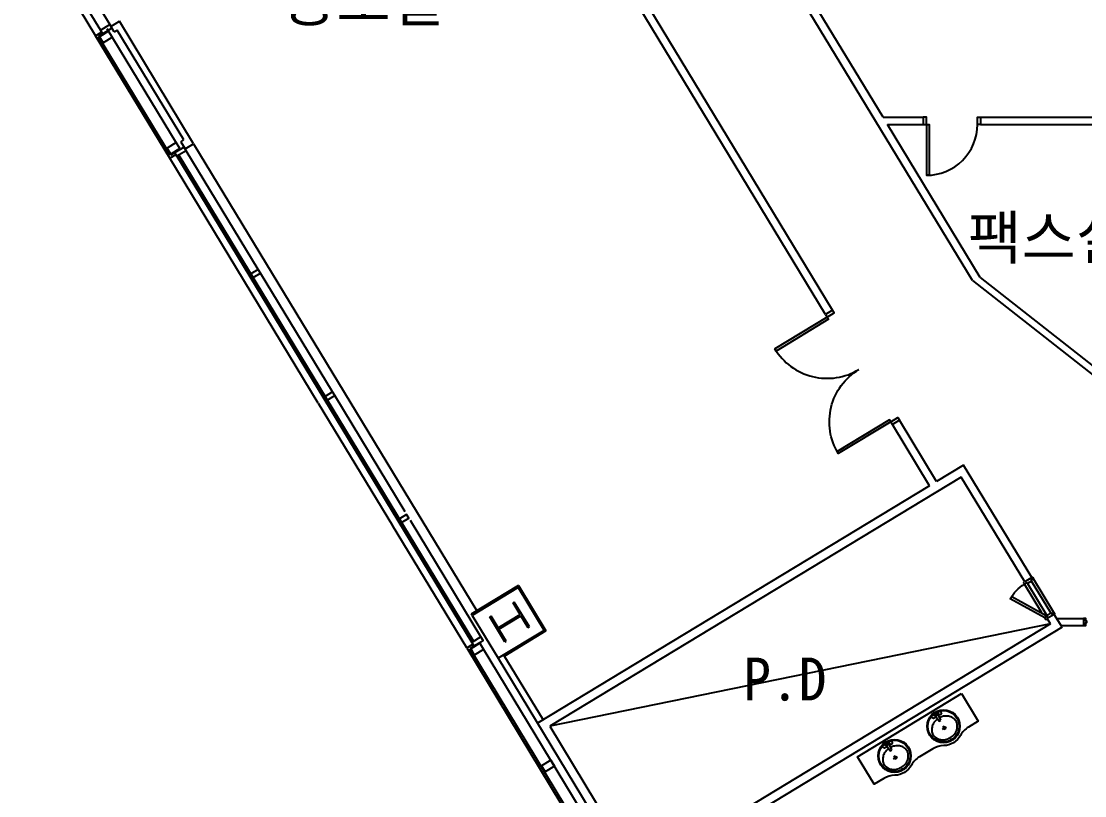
# Model space of a CAD drawing. Header units: millimetres. Extents: x -90599 to 108401, y -635096 to -480023.
# Drawn here: x -63488 to -48639, y -578279 to -567459 of the extents above; entities that cross this region are included whole.
import ezdxf

# ---------------------------------------------------------------- set-up
doc = ezdxf.new("R2010")
doc.units = ezdxf.units.MM
doc.layers.add('TT-BASE', color=253, linetype='Continuous')
doc.styles.get("Standard").update_dxf_attribs({"font": 'GulimChe.ttf'})

# ---------------------------------------------------------------- blocks, each defined once
blk = doc.blocks.new('2P-T113')
at = {"color": 0}
for p, q in [((421, -59), (479, -59)), ((421, -87), (424, -87)), ((429, -92), (436, -168)), ((464, -168), (471, -92)), ((476, -87), (479, -87)), ((1221, -59), (1279, -59)), ((1221, -87), (1224, -87)), ((1229, -92), (1236, -168)), ((1264, -168), (1271, -92)), ((1276, -87), (1279, -87)), ((419, -286), (481, -286)), ((436, -168), (464, -168)), ((449, -318), (449, -255)), ((1219, -286), (1281, -286)), ((1236, -168), (1264, -168)), ((1249, -318), (1249, -255))]:
    blk.add_line(p, q, dxfattribs=at)
blk.add_lwpolyline([(1700, 0), (1700, -450), (1540, -450, 0.133986), (1387, -492, -0.27287), (1113, -492, 0.133986), (960, -450), (740, -450, 0.133986), (587, -492, -0.27287), (313, -492, 0.133986), (160, -450), (0, -450), (0, 0)], format="xyb", close=True, dxfattribs=at)
for points in [[(432, -129, 0.064435), (378, -141, 0.091719), (318, -175, 0.103599), (278, -227, 0.113912), (264, -286, 0.113912), (278, -346, 0.103599), (318, -398, 0.091719), (378, -432, 0.084785), (450, -445, 0.084785), (522, -432, 0.091719), (582, -398, 0.103599), (622, -346, 0.113912), (636, -286, 0.113912), (622, -227, 0.103599), (582, -175, 0.091719), (522, -141, 0.064435), (468, -129, 0.084785)], [(1232, -129, 0.064435), (1178, -141, 0.091719), (1118, -175, 0.103599), (1078, -227, 0.113912), (1064, -286, 0.113912), (1078, -346, 0.103599), (1118, -398, 0.091719), (1178, -432, 0.084785), (1250, -445, 0.084785), (1322, -432, 0.091719), (1382, -398, 0.103599), (1422, -346, 0.113912), (1436, -286, 0.113912), (1422, -227, 0.103599), (1382, -175, 0.091719), (1322, -141, 0.064435), (1268, -129, 0.084785)]]:
    blk.add_lwpolyline(points, format="xyb", dxfattribs=at)
for centre, radius in [((450, -259), 230), ((450, -259), 220), ((400, -73), 25), ((450, -73), 8), ((500, -73), 25), ((1250, -259), 230), ((1250, -259), 220), ((1200, -73), 25), ((1250, -73), 8), ((1300, -73), 25), ((450, -286), 15), ((1250, -286), 15)]:
    blk.add_circle(centre, radius, dxfattribs=at)
for centre, start, end in [((424, -92), 5.3909, 90), ((476, -92), 90, 174.6091), ((1224, -92), 5.3909, 90), ((1276, -92), 90, 174.6091)]:
    blk.add_arc(centre, 5, start, end, dxfattribs=at)

msp = doc.modelspace()

# ---------------------------------------------------------------- linework, layer by layer
at = {"layer": 'TT-BASE'}
for p, q in [((-52160, -571495), (-60802, -557235)), ((-52258, -571555), (-60836, -557401)), ((-50208, -571079), (-54024, -564783)), ((-51454, -568801), (-53925, -564723)), ((-63259, -565847), (-62253, -567506)), ((-63488, -565951), (-62451, -567662)), ((-63387, -565925), (-62381, -567584)), ((-62381, -567584), (-62253, -567506)), ((-62253, -567506), (-62222, -567558)), ((-62238, -567532), (-62118, -567459)), ((-61081, -569170), (-62118, -567459)), ((-62451, -567662), (-62366, -567610)), ((-61415, -569372), (-62451, -567662)), ((-62350, -567635), (-62410, -567672)), ((-61405, -569331), (-62410, -567672)), ((-62268, -567597), (-62396, -567675)), ((-62396, -567675), (-62345, -567761)), ((-62350, -567635), (-62381, -567584)), ((-62222, -567558), (-62350, -567635)), ((-61320, -569162), (-62289, -567563)), ((-62268, -567597), (-62216, -567683)), ((-62191, -567609), (-62238, -567532)), ((-62191, -567609), (-62148, -567583)), ((-61218, -569118), (-62148, -567583)), ((-62216, -567683), (-62345, -567761)), ((-51454, -568801), (-50893, -568801)), ((-50093, -568801), (-47054, -568801)), ((-50098, -571038), (-51393, -568901)), ((-51393, -568901), (-50893, -568901)), ((-50093, -568901), (-47154, -568901)), ((-61325, -569154), (-61453, -569232)), ((-61273, -569239), (-61325, -569154)), ((-61261, -569144), (-61218, -569118)), ((-61261, -569144), (-61201, -569242)), ((-61401, -569317), (-61453, -569232)), ((-61345, -569295), (-61405, -569331)), ((-61273, -569239), (-61401, -569317)), ((-61201, -569242), (-61081, -569170)), ((-60180, -570927), (-61185, -569268)), ((-61081, -569170), (-57127, -575695)), ((-61415, -569372), (-61329, -569320)), ((-59344, -572794), (-61415, -569372)), ((-61329, -569320), (-57198, -576136)), ((-61288, -569330), (-57173, -576121)), ((-59143, -572638), (-60149, -570979)), ((-50208, -571079), (-48277, -572596)), ((-50098, -571038), (-48243, -572496)), ((-58127, -574314), (-59112, -572689)), ((-59344, -572794), (-58305, -574503)), ((-50807, -573949), (-51325, -573094)), ((-50709, -573890), (-51227, -573034)), ((-50330, -573660), (-50709, -573890)), ((-49377, -575231), (-50330, -573660)), ((-50363, -573827), (-56108, -577308)), ((-49476, -575291), (-50363, -573827)), ((-50807, -573949), (-56280, -577266)), ((-57268, -576214), (-58305, -574503)), ((-57070, -576058), (-58055, -574434)), ((-49377, -575231), (-49476, -575291)), ((-49069, -575717), (-49354, -575247)), ((-56545, -575343), (-57204, -575742)), ((-56552, -575370), (-57193, -575759)), ((-56552, -575370), (-56189, -575969)), ((-56545, -575343), (-56162, -575975)), ((-49239, -575726), (-49482, -575324)), ((-49440, -575316), (-49170, -575761)), ((-49112, -575725), (-49381, -575281)), ((-56622, -575584), (-56604, -575573)), ((-56522, -575749), (-56622, -575584)), ((-56393, -575921), (-56604, -575573)), ((-57193, -575759), (-57204, -575742)), ((-57193, -575759), (-56830, -576357)), ((-56946, -575780), (-56928, -575770)), ((-56735, -576128), (-56946, -575780)), ((-56828, -575935), (-56928, -575770)), ((-56828, -575935), (-56522, -575749)), ((-56818, -575952), (-56512, -575767)), ((-56411, -575932), (-56512, -575767)), ((-49066, -575745), (-49165, -575804)), ((-49119, -575879), (-49165, -575804)), ((-48956, -575926), (-49066, -575745)), ((-49032, -575801), (-48654, -575801)), ((-56189, -575969), (-56830, -576357)), ((-56717, -576118), (-56818, -575952)), ((-56162, -575975), (-56743, -576328)), ((-56411, -575932), (-56393, -575921)), ((-49119, -575879), (-56108, -577308)), ((-48956, -575926), (-54906, -579532)), ((-49119, -575879), (-54864, -579361)), ((-48972, -575901), (-48654, -575901)), ((-56735, -576128), (-56717, -576118)), ((-57268, -576214), (-57183, -576162)), ((-57268, -576214), (-54849, -580206)), ((-57167, -576187), (-57227, -576224)), ((-57227, -576224), (-54817, -580200)), ((-57085, -576149), (-57213, -576227)), ((-57213, -576227), (-57162, -576313)), ((-57033, -576235), (-57162, -576313)), ((-57085, -576149), (-57033, -576235)), ((-57039, -576226), (-55059, -579493)), ((-56830, -576357), (-54225, -580657)), ((-56753, -576311), (-56203, -577219)), ((-56108, -577308), (-54864, -579361)), ((-56095, -577783), (-56224, -577861)), ((-56224, -577861), (-56172, -577946)), ((-56043, -577868), (-56172, -577946)), ((-56095, -577783), (-56043, -577868))]:
    msp.add_line(p, q, dxfattribs=at)
for points in [[(-50893, -568901), (-50848, -568901), (-50848, -568801), (-50893, -568801)], [(-50093, -568901), (-50138, -568901), (-50138, -568801), (-50093, -568801)], [(-61314, -569346), (-61345, -569295), (-61217, -569217), (-61185, -569268)], [(-60283, -570989), (-60251, -571041), (-60149, -570979), (-60180, -570927)], [(-52258, -571555), (-52235, -571593), (-52136, -571533), (-52160, -571495)], [(-59246, -572700), (-59215, -572751), (-59112, -572689), (-59143, -572638)], [(-51325, -573094), (-51348, -573055), (-51250, -572996), (-51227, -573034)], [(-58209, -574410), (-58178, -574461), (-58076, -574399), (-58107, -574348)], [(-48654, -575901), (-48624, -575901), (-48624, -575861), (-48609, -575861), (-48609, -575841), (-48624, -575841), (-48624, -575801), (-48654, -575801)], [(-57198, -576136), (-57167, -576187), (-57039, -576110), (-57070, -576058)]]:
    msp.add_lwpolyline(points, close=True, dxfattribs=at)
for points in [[(-50848, -568901), (-50848, -569611, 0.414214), (-50138, -568901, 0.414214)], [(-52235, -571593), (-52966, -572036, 0.414214), (-51792, -572324, 0.414214)], [(-51348, -573055), (-52080, -573499, -0.414214), (-51792, -572324, -0.414214)], [(-49658, -575495), (-49178, -575760), (-49197, -575795), (-49679, -575529, -0.131652), (-49482, -575324)]]:
    msp.add_lwpolyline(points, format="xyb", dxfattribs=at)
for points in [[(-50848, -568901), (-50813, -568901), (-50813, -569611), (-50848, -569611)], [(-52235, -571593), (-52217, -571623), (-52948, -572066), (-52966, -572036)], [(-51348, -573055), (-51367, -573026), (-52098, -573469), (-52080, -573499)], [(-49377, -575231), (-49367, -575225), (-49354, -575247), (-49389, -575268), (-49381, -575281), (-49440, -575316), (-49447, -575303), (-49482, -575324), (-49495, -575303), (-49485, -575297)], [(-49066, -575745), (-49056, -575738), (-49069, -575717), (-49104, -575738), (-49112, -575725), (-49170, -575761), (-49162, -575773), (-49197, -575795), (-49184, -575816), (-49174, -575810)]]:
    msp.add_lwpolyline(points, dxfattribs=at)

# ---------------------------------------------------------------- block references
at = {"layer": 'TT-BASE', "rotation": 31.21840276631431}
msp.add_blockref('2P-T113', (-51814, -577734), dxfattribs=at)

# ---------------------------------------------------------------- texts
at = {"layer": 'TT-BASE'}
for s, p in [('공조실', (-59839, -567460)), ('팩스실', (-50271, -570783)), ('P.D', (-53408, -576948))]:
    msp.add_text(s, height=600, dxfattribs=at).set_placement(p)

doc.saveas('drawing.dxf')
